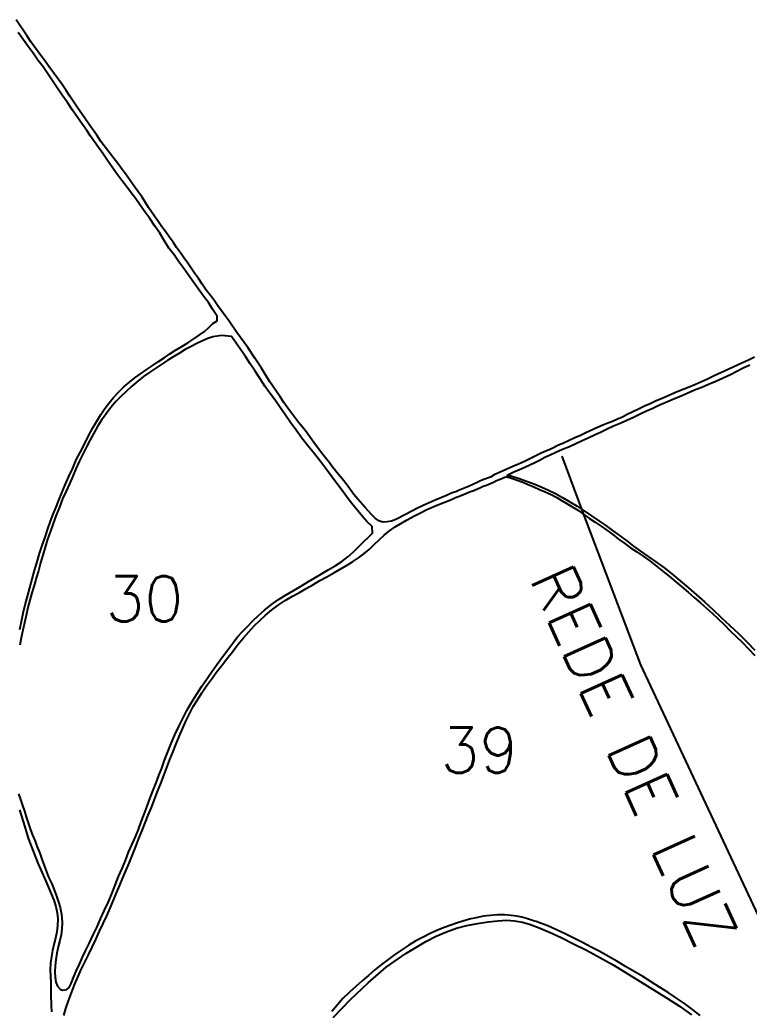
# Model space of a CAD drawing. Header units: millimetres. Extents: x 758395 to 764335, y 7809539 to 7813739.
# Drawn here: x 761359 to 761777, y 7812214 to 7812782 of the extents above; entities that cross this region are included whole.
import ezdxf

# ---------------------------------------------------------------- set-up
doc = ezdxf.new("R2010")
doc.units = ezdxf.units.MM
for name, color, linetype in [('0114000634', 1, 'Continuous'), ('0114000634028', 5, 'Continuous'), ('0114000634030', 5, 'Continuous'), ('0114000634038', 5, 'Continuous'), ('0114000634039', 5, 'Continuous'), ('0114000634047', 5, 'Continuous'), ('REDE_DE_LUZ', 6, 'Continuous'), ('TEXTO_NUN_TAL', 7, 'Continuous')]:
    doc.layers.add(name, color=color, linetype=linetype)
doc.layers.add('TEXTO_DIVERSOS', color=7, linetype='Continuous', lineweight=5)
doc.styles.add('Simplex', font='simplex.shx')

msp = doc.modelspace()

# ---------------------------------------------------------------- linework, layer by layer
at = {"layer": '0114000634', "color": 1, "linetype": 'ByBlock'}
for points in [[(761780.54, 7812588.46), (761777.16, 7812586.85), (761773.64, 7812585.24), (761765.75, 7812581.73), (761757.51, 7812577.8), (761753.69, 7812575.93), (761746.82, 7812572.92), (761743.13, 7812571.32), (761739.05, 7812569.74), (761734.94, 7812567.99), (761727.66, 7812564.76), (761724.14, 7812563.38), (761720.66, 7812561.78), (761717.57, 7812560.32), (761714.86, 7812559), (761710.11, 7812556.81), (761707.58, 7812555.62), (761704.83, 7812554.17), (761702.05, 7812552.87), (761699.23, 7812551.68), (761696.43, 7812550.56), (761693.57, 7812549.47), (761690.45, 7812548.15), (761683.88, 7812545.08), (761680.71, 7812543.52), (761677.5, 7812542.17), (761671.08, 7812539.19), (761667.79, 7812537.75), (761664.55, 7812536.19), (761658.29, 7812533.42), (761648.6, 7812528.61), (761645.31, 7812527.18), (761642.06, 7812525.73), (761638.62, 7812524.23), (761631.39, 7812520.97), (761629.28, 7812519.68), (761624.79, 7812518.1), (761623.16, 7812517.3), (761621.61, 7812516.59), (761616.57, 7812514.38), (761614.63, 7812513.61), (761610.95, 7812512.08), (761609.32, 7812511.22), (761607.31, 7812510.66), (761603.96, 7812509.18), (761600.79, 7812507.88), (761597.48, 7812506.5), (761594.03, 7812504.96), (761590.61, 7812503.42), (761587.36, 7812501.82), (761584.11, 7812500.18), (761580.82, 7812498.35), (761574.93, 7812495.43), (761572.48, 7812494.5), (761570.01, 7812494.04), (761567.5, 7812493.94), (761565.11, 7812494.66), (761562.99, 7812496.13), (761561.12, 7812498.11), (761559.18, 7812500.2), (761557.19, 7812502.38), (761553.07, 7812507.04), (761550.92, 7812509.66), (761548.87, 7812512.32), (761546.99, 7812514.99), (761545.03, 7812517.49), (761542.94, 7812520.09), (761538.88, 7812525.26), (761536.81, 7812527.83), (761532.33, 7812533.71), (761527.94, 7812539.63), (761523.71, 7812545.4), (761521.53, 7812548.18), (761519.37, 7812550.85), (761513.08, 7812559.3), (761510.79, 7812562.46), (761508.59, 7812565.68), (761506.46, 7812568.83), (761504.49, 7812571.8), (761502.78, 7812574.43), (761501.23, 7812576.85), (761499.64, 7812579.41), (761497.88, 7812582.12), (761495.95, 7812585.03), (761494.04, 7812588.02), (761489.99, 7812594.07), (761485.88, 7812599.72), (761483.83, 7812602.62), (761479.29, 7812609.13), (761477, 7812612.16), (761472.92, 7812617.93), (761470.9, 7812620.88), (761468.61, 7812623.86), (761466.26, 7812627.03), (761463.9, 7812630.33), (761461.71, 7812633.64), (761459.6, 7812636.76), (761455.62, 7812642.41), (761453.53, 7812645.4), (761451.43, 7812648.45), (761449.27, 7812651.42), (761447.21, 7812654.49), (761445.03, 7812657.62), (761442.91, 7812660.56), (761440.79, 7812663.39), (761438.81, 7812666.13), (761436.98, 7812668.92), (761433.2, 7812674.34), (761429.44, 7812680.27), (761425.35, 7812686), (761420.04, 7812693.68), (761418.13, 7812696.12), (761416.09, 7812698.96), (761410.92, 7812705.52), (761405.86, 7812712.35), (761403.57, 7812715.8), (761399.1, 7812721.97), (761397.05, 7812725), (761394.87, 7812728.14), (761392.6, 7812731.38), (761390.35, 7812734.84), (761388.07, 7812738.19), (761385.92, 7812741.58), (761383.59, 7812744.99), (761378.93, 7812751.45), (761376.61, 7812754.6), (761374.33, 7812757.77), (761369.91, 7812763.73), (761365.74, 7812769.42), (761363.56, 7812772.61), (761357.18, 7812782.07)], [(761359.17, 7812328.77), (761361.3, 7812322.16), (761364.32, 7812311.98), (761365.63, 7812308.53), (761367.02, 7812305.09), (761368.37, 7812301.65), (761369.72, 7812298.16), (761371.2, 7812294.7), (761372.73, 7812291.31), (761374.37, 7812287.87), (761377.39, 7812280.64), (761378.77, 7812277.07), (761379.95, 7812273.35), (761380.68, 7812269.7), (761381.09, 7812266.23), (761381.03, 7812262.52), (761380.56, 7812258.87), (761379.79, 7812255.26), (761378.93, 7812251.64), (761378.12, 7812248.15), (761377.43, 7812244.68), (761376.94, 7812240.83), (761376.7, 7812236.96), (761377.19, 7812229.65), (761377.22, 7812222.78), (761377.33, 7812216.43), (761377.6, 7812212.95)]]:
    msp.add_lwpolyline(points, dxfattribs=at)
at = {"layer": '0114000634028', "linetype": 'ByBlock'}
msp.add_lwpolyline([(761777.85, 7812583.98), (761773.98, 7812582.18), (761770.42, 7812580.36), (761766.7, 7812578.47), (761762.56, 7812576.51), (761758.33, 7812574.58), (761754.12, 7812572.86), (761750.29, 7812571.16), (761746.21, 7812569.53), (761741.93, 7812567.66), (761737.58, 7812565.78), (761733.37, 7812563.98), (761729.41, 7812562.36), (761725.72, 7812560.72), (761722.18, 7812559.15), (761718.72, 7812557.54), (761715.09, 7812555.75), (761711.26, 7812553.93), (761707.4, 7812552.15), (761703.47, 7812550.54), (761699.69, 7812548.85), (761696.09, 7812547.24), (761692.55, 7812545.5), (761688.88, 7812543.77), (761685.22, 7812542.02), (761681.66, 7812540.44), (761678.18, 7812538.76), (761674.55, 7812537.17), (761670.55, 7812535.47), (761666.64, 7812533.91), (761663.32, 7812532.28), (761660.43, 7812530.86), (761657.59, 7812529.38), (761654.57, 7812527.93), (761651.67, 7812526.51), (761648.79, 7812525.2), (761645.81, 7812523.86), (761642.62, 7812522.46), (761638.73, 7812520.57), (761640.87, 7812520.38), (761645.73, 7812518.88), (761650.37, 7812517.25), (761654.57, 7812515.61), (761658.58, 7812513.88), (761662.47, 7812512.18), (761666.38, 7812510.22), (761670.49, 7812508.06), (761674.69, 7812505.6), (761678.89, 7812502.98), (761682.98, 7812500.28), (761687.1, 7812497.5), (761691.26, 7812494.71), (761695.28, 7812491.96), (761699.17, 7812489.14), (761703.22, 7812486.27), (761707.3, 7812483.17), (761711.17, 7812480), (761715.26, 7812477.13), (761719.61, 7812474.18), (761724.02, 7812471.14), (761728.53, 7812467.77), (761733.23, 7812464.14), (761737.99, 7812460.12), (761742.73, 7812456.1), (761747.28, 7812452.12), (761751.89, 7812448.05), (761756.64, 7812443.73), (761761.5, 7812439.23), (761766.4, 7812434.6), (761771.35, 7812429.91), (761776.22, 7812425.2), (761780.7, 7812420.44)], dxfattribs=at)
at = {"layer": '0114000634030', "linetype": 'ByBlock'}
msp.add_lwpolyline([(761358.65, 7812338.03), (761359.82, 7812334.73), (761360.92, 7812331.38), (761362.07, 7812328.07), (761363.05, 7812324.75), (761364.07, 7812321.28), (761365.29, 7812317.82), (761366.68, 7812314.24), (761368.18, 7812310.75), (761369.18, 7812308.03), (761370.76, 7812303.89), (761371.91, 7812300.48), (761373.32, 7812296.94), (761374.62, 7812293.32), (761376.07, 7812289.85), (761377.76, 7812286.43), (761379.01, 7812282.87), (761380.3, 7812279.29), (761381.59, 7812275.81), (761382.48, 7812272.76), (761383.05, 7812269.93), (761383.44, 7812267.02), (761383.66, 7812263.86), (761383.53, 7812260.54), (761383.05, 7812257.17), (761382.37, 7812253.75), (761381.39, 7812250.23), (761380.59, 7812246.62), (761380.1, 7812242.89), (761379.65, 7812239.32), (761379.48, 7812235.94), (761379.6, 7812232.81), (761380.03, 7812229.89), (761381.03, 7812227.63), (761382.46, 7812226), (761383.9, 7812225.38), (761385.16, 7812225.45), (761386.39, 7812225.74), (761387.56, 7812226.89), (761388.75, 7812229.16), (761390.11, 7812232.52), (761391.72, 7812236.34), (761393.49, 7812240.26), (761395.28, 7812244.25), (761397.26, 7812248.23), (761399.28, 7812252.47), (761401.43, 7812257), (761403.75, 7812261.6), (761405.7, 7812266.19), (761407.74, 7812270.88), (761409.92, 7812275.69), (761412.06, 7812280.68), (761414.07, 7812285.68), (761416.02, 7812290.52), (761417.96, 7812295.1), (761419.9, 7812299.77), (761421.72, 7812304.48), (761423.7, 7812309.08), (761425.7, 7812313.39), (761427.4, 7812317.57), (761428.99, 7812321.87), (761430.67, 7812326.39), (761432.4, 7812331), (761434.15, 7812335.67), (761435.82, 7812340.08), (761437.47, 7812344.33), (761439.07, 7812348.51), (761440.69, 7812352.8), (761442.38, 7812357.28), (761444.18, 7812362.02), (761446.15, 7812366.85), (761448.32, 7812371.79), (761450.5, 7812376.64), (761452.77, 7812381.17), (761455.18, 7812385.76), (761457.81, 7812390.35), (761460.67, 7812395.03), (761463.74, 7812399.67), (761466.77, 7812404.17), (761469.64, 7812408.36), (761472.49, 7812412.47), (761475.48, 7812416.52), (761478.55, 7812420.61), (761481.46, 7812424.47), (761484.25, 7812428.05), (761487.02, 7812431.06), (761489.82, 7812434.01), (761492.85, 7812437.12), (761496.11, 7812440.33), (761499.72, 7812443.39), (761503.56, 7812446.56), (761507.69, 7812449.47), (761512.08, 7812452.14), (761516.63, 7812454.81), (761520.9, 7812457.4), (761524.77, 7812459.72), (761528.46, 7812461.96), (761532.28, 7812464.18), (761536.23, 7812466.43), (761540.14, 7812468.8), (761543.88, 7812471.26), (761547.46, 7812473.92), (761550.72, 7812476.84), (761553.73, 7812479.88), (761556.52, 7812482.68), (761559.21, 7812485.33), (761561.63, 7812487.62), (761561.34, 7812491.35), (761558.39, 7812494.2), (761555.77, 7812497.18), (761553.21, 7812500.29), (761550.5, 7812503.61), (761547.68, 7812507.26), (761544.77, 7812511.2), (761541.67, 7812515.35), (761538.42, 7812519.72), (761535.13, 7812524.16), (761531.79, 7812528.59), (761528.31, 7812533.05), (761524.72, 7812537.5), (761521.12, 7812542.06), (761517.81, 7812546.61), (761514.62, 7812550.97), (761511.58, 7812555.32), (761508.57, 7812559.6), (761505.68, 7812563.78), (761502.75, 7812567.82), (761499.85, 7812571.95), (761497.06, 7812576.15), (761494.34, 7812580.41), (761491.47, 7812584.61), (761488.68, 7812588.83), (761486.03, 7812592.73), (761483.34, 7812596.63), (761480.67, 7812600.3), (761475.06, 7812600.93), (761472.58, 7812600.61), (761469.97, 7812600.14), (761467.1, 7812599.31), (761464.02, 7812597.93), (761460.89, 7812596.33), (761457.63, 7812594.68), (761454.25, 7812592.88), (761450.91, 7812590.89), (761447.59, 7812588.85), (761444.21, 7812586.75), (761440.84, 7812584.48), (761437.42, 7812582.27), (761433.85, 7812579.96), (761430.34, 7812577.51), (761426.95, 7812574.73), (761423.59, 7812571.87), (761420.4, 7812568.9), (761417.35, 7812566.04), (761414.41, 7812563.03), (761411.57, 7812559.7), (761408.84, 7812555.97), (761406.23, 7812552.3), (761403.96, 7812548.68), (761401.78, 7812544.94), (761399.65, 7812541.08), (761397.54, 7812537.05), (761395.44, 7812532.91), (761393.48, 7812528.69), (761391.56, 7812524.47), (761389.69, 7812520.24), (761387.91, 7812515.94), (761385.89, 7812511.6), (761383.89, 7812507.16), (761382.08, 7812502.42), (761380.23, 7812497.87), (761378.51, 7812493.18), (761376.92, 7812488.63), (761375.32, 7812484.12), (761373.83, 7812479.59), (761372.53, 7812474.98), (761371.23, 7812470.43), (761370.02, 7812466), (761368.7, 7812461.71), (761367.51, 7812457.45), (761366.28, 7812453.38), (761365.17, 7812449.15), (761364, 7812444.8), (761362.95, 7812440.38), (761361.97, 7812436.05), (761361.03, 7812431.86), (761360.15, 7812427.54), (761359.3, 7812423.21)], dxfattribs=at)
at = {"layer": '0114000634038', "linetype": 'ByBlock'}
msp.add_lwpolyline([(761359.32, 7812432.3), (761360.32, 7812436.93), (761361.36, 7812441.59), (761362.51, 7812446.33), (761363.7, 7812451.22), (761365.06, 7812456.21), (761366.49, 7812461.17), (761367.85, 7812466.16), (761369.24, 7812471.18), (761370.6, 7812475.82), (761372.22, 7812480.56), (761373.86, 7812485.33), (761375.42, 7812489.95), (761376.94, 7812494.38), (761378.51, 7812498.42), (761380.11, 7812502.38), (761381.76, 7812506.47), (761383.47, 7812510.71), (761385.35, 7812515.26), (761387.46, 7812520.03), (761389.67, 7812524.79), (761391.75, 7812529.55), (761394.07, 7812534.15), (761396.54, 7812538.91), (761399.01, 7812543.75), (761401.26, 7812548.01), (761403.52, 7812551.89), (761405.78, 7812555.61), (761408.11, 7812559.08), (761410.51, 7812562.29), (761413.08, 7812565.46), (761415.96, 7812568.52), (761418.98, 7812571.48), (761422.17, 7812574.11), (761425.32, 7812576.57), (761428.57, 7812578.91), (761431.87, 7812581.21), (761435.27, 7812583.6), (761438.78, 7812586.01), (761442.03, 7812588.2), (761445.28, 7812590.37), (761448.68, 7812592.56), (761452.22, 7812594.69), (761455.72, 7812596.82), (761459.06, 7812598.98), (761462.27, 7812601.07), (761465.24, 7812603.23), (761467.73, 7812605.5), (761469.97, 7812607.74), (761472.44, 7812609.42), (761472.59, 7812612.05), (761469.83, 7812616.06), (761467.44, 7812619.81), (761464.64, 7812623.58), (761461.85, 7812627.46), (761458.89, 7812631.46), (761456.02, 7812635.5), (761453.33, 7812639.45), (761450.61, 7812643.27), (761447.86, 7812647.14), (761444.87, 7812651.14), (761442.13, 7812655.46), (761439.58, 7812659.61), (761436.81, 7812663.74), (761433.85, 7812668.02), (761431.05, 7812671.98), (761428.34, 7812675.78), (761425.87, 7812679.33), (761423.21, 7812682.83), (761420.57, 7812686.35), (761417.8, 7812689.92), (761415, 7812693.68), (761412.33, 7812697.5), (761409.66, 7812701.41), (761406.99, 7812705.29), (761404.48, 7812708.76), (761402.21, 7812712.1), (761399.94, 7812715.32), (761397.7, 7812718.65), (761395.39, 7812722.03), (761392.67, 7812725.84), (761389.61, 7812730.18), (761386.61, 7812734.61), (761383.63, 7812738.82), (761380.82, 7812742.98), (761378.15, 7812747.05), (761375.47, 7812751.02), (761372.66, 7812755), (761369.75, 7812758.93), (761366.94, 7812762.92), (761364.18, 7812766.8), (761361.28, 7812770.71), (761358.34, 7812774.72)], dxfattribs=at)
at = {"layer": '0114000634039', "linetype": 'ByBlock'}
for points in [[(761384.58, 7812210.78), (761385.76, 7812214.88), (761387.25, 7812219.19), (761388.92, 7812223.75), (761390.77, 7812228.33), (761392.62, 7812232.85), (761394.58, 7812237.14), (761396.67, 7812241.4), (761398.76, 7812245.66), (761400.84, 7812249.97), (761402.88, 7812254.45), (761405.06, 7812259.12), (761407.19, 7812263.68), (761409.2, 7812268.02), (761411.17, 7812272.41), (761413.05, 7812276.89), (761414.82, 7812281.27), (761416.63, 7812285.53), (761418.45, 7812289.7), (761420.16, 7812293.84), (761422.05, 7812298.28), (761424.03, 7812303.07), (761425.95, 7812307.84), (761427.68, 7812312.45), (761429.45, 7812316.91), (761431.21, 7812321.33), (761432.97, 7812325.67), (761434.8, 7812330.12), (761436.56, 7812334.67), (761438.38, 7812339.24), (761440.11, 7812343.87), (761441.91, 7812348.49), (761443.64, 7812353.12), (761445.38, 7812357.71), (761447.2, 7812362.2), (761448.95, 7812366.6), (761450.76, 7812370.92), (761452.58, 7812375.31), (761454.57, 7812379.65), (761456.63, 7812383.87), (761458.83, 7812388), (761461.29, 7812392), (761463.79, 7812396.02), (761466.43, 7812399.94), (761469.23, 7812403.78), (761472, 7812407.54), (761474.93, 7812411.37), (761477.98, 7812415.47), (761481.2, 7812419.54), (761484.38, 7812423.61), (761487.54, 7812427.46), (761490.58, 7812431.01), (761493.68, 7812434.35), (761496.9, 7812437.44), (761500.15, 7812440.46), (761503.64, 7812443.37), (761507.5, 7812446.29), (761511.54, 7812448.97), (761515.71, 7812451.36), (761519.77, 7812453.47), (761523.6, 7812455.81), (761527.41, 7812457.99), (761531.44, 7812460.32), (761535.42, 7812462.53), (761539.42, 7812464.69), (761543.11, 7812466.83), (761546.69, 7812468.93), (761550.17, 7812471.14), (761553.46, 7812473.36), (761556.56, 7812475.7), (761559.55, 7812478.25), (761562.43, 7812480.95), (761565.32, 7812483.67), (761568.29, 7812486.41), (761571.37, 7812488.87), (761574.51, 7812491.1), (761577.81, 7812493.12), (761581.38, 7812495.15), (761585.3, 7812497.2), (761589.38, 7812499.43), (761592.76, 7812501.04), (761593.64, 7812501.57), (761598.01, 7812503.49), (761602.53, 7812505.22), (761606.82, 7812506.85), (761609.16, 7812507.92), (761610.94, 7812508.6), (761614.98, 7812510.24), (761617.14, 7812511.32), (761618.99, 7812511.9), (761623.01, 7812513.5), (761625.04, 7812514.56), (761626.97, 7812515.16), (761630.83, 7812516.82), (761632.69, 7812517.76), (761634.66, 7812518.6), (761637.73, 7812519.92), (761640.12, 7812519.57), (761642.46, 7812518.69), (761644.99, 7812517.85), (761647.77, 7812516.83), (761650.77, 7812515.5), (761653.97, 7812514.03), (761657.22, 7812512.61), (761660.54, 7812511.2), (761663.89, 7812509.66), (761667.18, 7812507.94), (761670.36, 7812506.08), (761673.47, 7812504.24), (761676.43, 7812502.39), (761679.56, 7812500.5), (761682.67, 7812498.34), (761685.92, 7812496.04), (761689.22, 7812493.82), (761692.57, 7812491.55), (761695.91, 7812489.2), (761699.25, 7812486.69), (761702.66, 7812484.13), (761706.16, 7812481.55), (761709.53, 7812479.1), (761713.05, 7812476.75), (761716.71, 7812474.34), (761720.55, 7812471.64), (761724.41, 7812468.65), (761728.17, 7812465.62), (761731.84, 7812462.67), (761735.42, 7812459.7), (761738.88, 7812456.66), (761742.46, 7812453.62), (761746.04, 7812450.58), (761749.57, 7812447.55), (761753, 7812444.51), (761756.41, 7812441.51), (761759.77, 7812438.37), (761763.15, 7812435.12), (761766.49, 7812431.72), (761769.98, 7812428.32), (761773.56, 7812424.93), (761777.12, 7812421.21), (761780.81, 7812417.41)], [(761749.33, 7812210.82), (761744.91, 7812214.28), (761740.38, 7812217.62), (761735.8, 7812220.82), (761730.99, 7812223.99), (761726.16, 7812227.01), (761721.31, 7812230.11), (761716.44, 7812233.14), (761711.52, 7812236.06), (761706.59, 7812238.99), (761701.7, 7812241.9), (761696.78, 7812244.71), (761691.91, 7812247.46), (761686.97, 7812250.1), (761682.01, 7812252.65), (761677.04, 7812255.11), (761672.05, 7812257.58), (761667.04, 7812259.96), (761662.03, 7812262.16), (761657.86, 7812263.78), (761655.33, 7812264.68), (761653.83, 7812265.15), (761649.87, 7812266.39), (761647.18, 7812267.16), (761644.32, 7812267.76), (761641.03, 7812268.24), (761637.24, 7812268.51), (761633.27, 7812268.51), (761629.29, 7812268.17), (761625.22, 7812267.73), (761621.74, 7812267.09), (761619.95, 7812266.71), (761617.98, 7812266.24), (761615.75, 7812265.66), (761612.86, 7812264.78), (761609.68, 7812263.75), (761606.44, 7812262.64), (761602.59, 7812261.28), (761598.49, 7812259.6), (761594.52, 7812257.8), (761590.52, 7812255.81), (761586.42, 7812253.6), (761582.34, 7812251.16), (761578.29, 7812248.58), (761574.36, 7812245.81), (761570.47, 7812242.97), (761566.62, 7812239.99), (761562.81, 7812236.96), (761559.17, 7812233.81), (761555.57, 7812230.71), (761551.99, 7812227.52), (761548.4, 7812224.18), (761544.63, 7812220.55), (761541.48, 7812216.86), (761538.15, 7812213.17)]]:
    msp.add_lwpolyline(points, dxfattribs=at)
at = {"layer": '0114000634047', "linetype": 'ByBlock'}
msp.add_lwpolyline([(761538.91, 7812209.68), (761548.85, 7812219.91), (761559.02, 7812229.59), (761569.46, 7812238.47), (761580.6, 7812246.39), (761592.13, 7812253.3), (761598.01, 7812256.25), (761603.92, 7812258.85), (761609.8, 7812260.88), (761615.62, 7812262.42), (761621.74, 7812263.68), (761627.84, 7812264.63), (761633.35, 7812265.21), (761638.32, 7812265.42), (761642.96, 7812265.18), (761647.5, 7812264.37), (761652.09, 7812263.04), (761657.01, 7812261.08), (761662.97, 7812258.59), (761669.71, 7812255.47), (761676.85, 7812252), (761684.21, 7812248.25), (761699.48, 7812239.88), (761714.94, 7812230.41), (761730.16, 7812220.91), (761737.48, 7812216.13), (761744.35, 7812211.2)], dxfattribs=at)
at = {"layer": 'REDE_DE_LUZ', "color": 6, "linetype": 'Continuous'}
msp.add_lwpolyline([(761916.41, 7811982.67), (761831.73, 7812163.52), (761715.37, 7812412.05), (761682.18, 7812499.75), (761670.28, 7812531.64)], dxfattribs=at)

# ---------------------------------------------------------------- texts
at = {"layer": 'TEXTO_DIVERSOS', "linetype": 'Continuous', "style": 'Simplex'}
msp.add_text('REDE DE LUZ', height=26, rotation=294.2605, dxfattribs=at).set_placement((761651.3, 7812461.53))
at = {"layer": 'TEXTO_NUN_TAL', "linetype": 'Continuous', "style": 'Simplex'}
for s, p in [('30', (761408.55, 7812436.89)), ('39', (761600.59, 7812350.12))]:
    msp.add_text(s, height=26, dxfattribs=at).set_placement(p)

doc.saveas('drawing.dxf')
